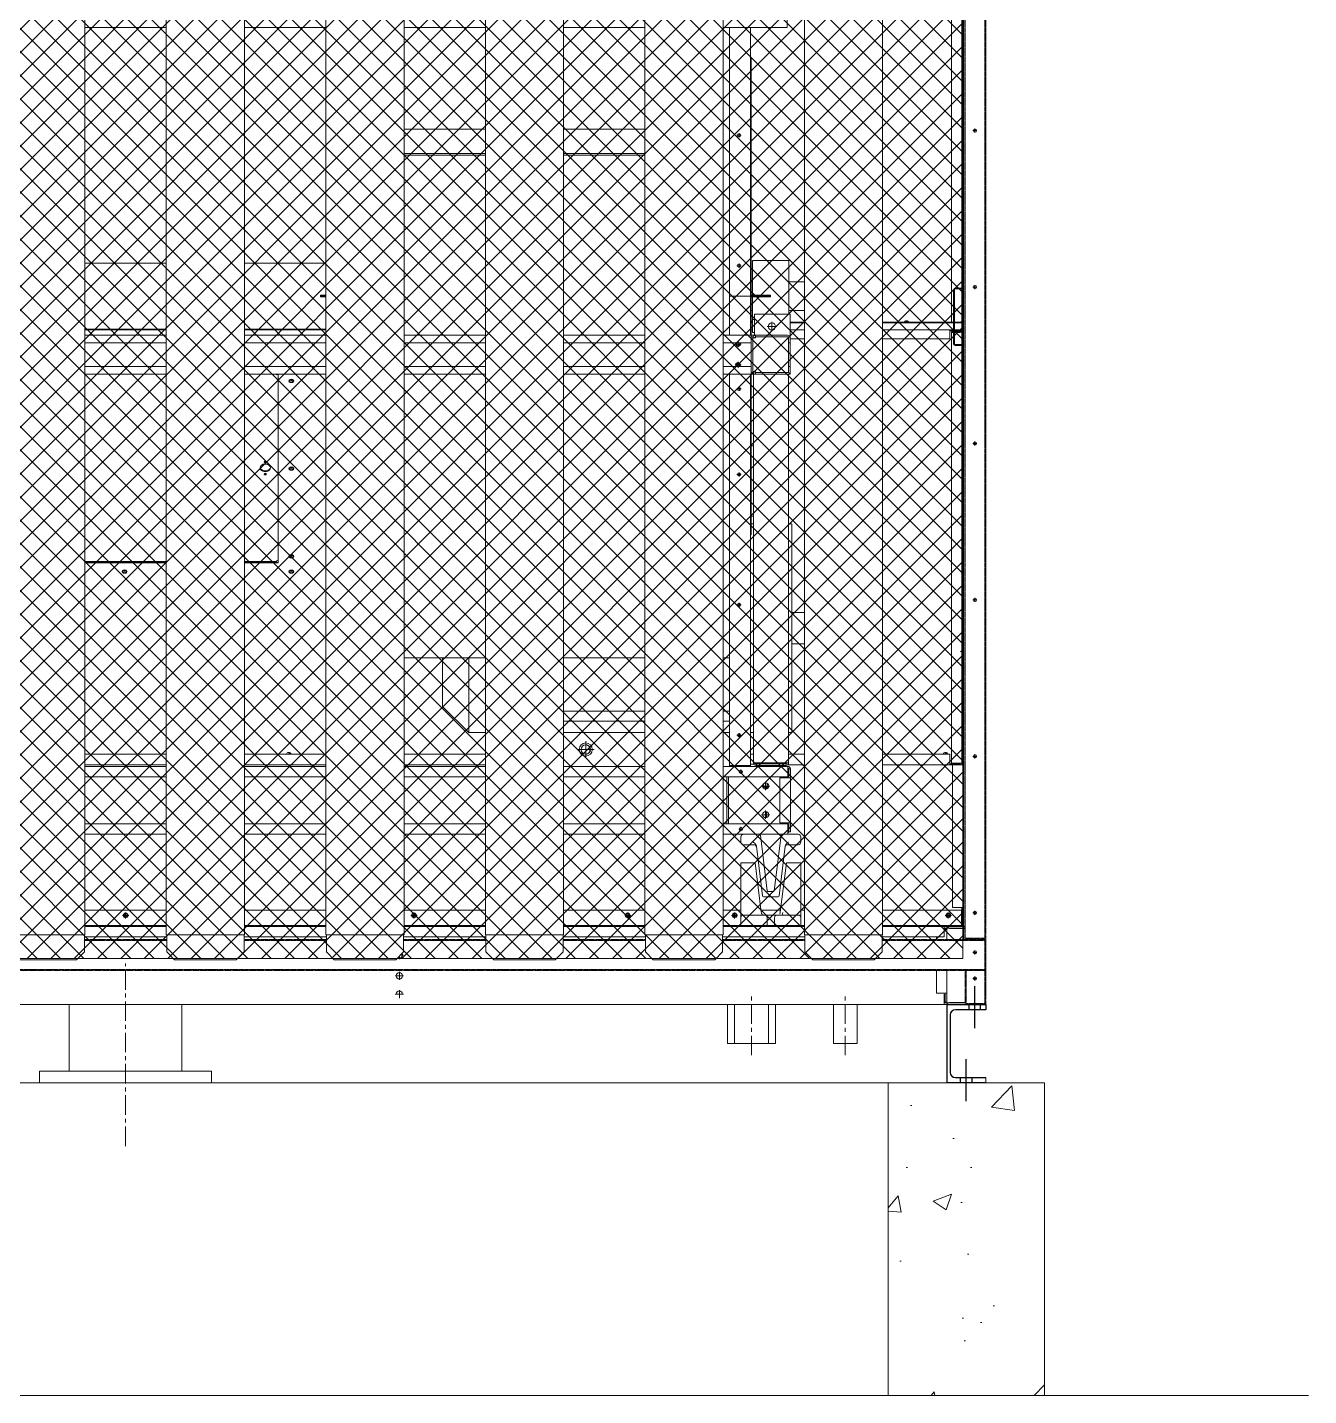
# Model space of a CAD drawing. Header units: millimetres. Extents: x -661502 to 32907, y -140885 to 22606.
# Drawn here: x 24184 to 26641, y 8644 to 11268 of the extents above; entities that cross this region are included whole.
import ezdxf

# ---------------------------------------------------------------- set-up
doc = ezdxf.new("R2010")
doc.units = ezdxf.units.MM
for name, pattern in [('CENTER', [2, 1.25, -0.25, 0.25, -0.25]), ('CENTERX2', [4, 2.5, -0.5, 0.5, -0.5]), ('HIDDEN', [0.375, 0.25, -0.125]), ('HIDDENX2', [0.75, 0.5, -0.25])]:
    doc.linetypes.add(name, pattern=pattern)
for name, color, linetype in [('center', 1, 'CENTER'), ('HIDD', 2, 'HIDDENX2'), ('냉각탑_기초', 23, 'Continuous')]:
    doc.layers.add(name, color=color, linetype=linetype)

# ---------------------------------------------------------------- blocks, each defined once
blk = doc.blocks.new('2')
at = {"lineweight": 5}
h = blk.add_hatch(dxfattribs=at)
h.set_pattern_fill('ANSI37', scale=10)
h.set_pattern_definition([(45, (-1343657.36, -423604.113), (-22.4506403, 22.4506403), []), (135, (-1343657.36, -423604.113), (-22.4506403, -22.4506403), [])])
h.paths.add_polyline_path([(22766.1, 11551.8), (22766.1, 9481.8), (25978.1, 9481.8), (25978.1, 11551.8)])
at = {"color": 7, "lineweight": 20, "ltscale": 0.280701}
for p, q in [((25980.1, 9548.9), (25980.1, 12590.7)), ((26022.1, 9548.9), (26022.1, 12590.7)), ((25955.9, 10702.3), (25955.9, 11463.7)), ((25975.9, 11465.1), (25975.9, 10767.8)), ((25978.5, 10986.3), (25978.5, 11363.9)), ((24294.1, 11267.8), (24450.1, 11267.8)), ((24450.1, 11267.5), (24294.1, 11267.5)), ((24600.1, 11267.8), (24756.1, 11267.8)), ((24756.1, 11267.5), (24600.1, 11267.5)), ((24906.1, 11267.8), (25062.1, 11267.8)), ((25212.1, 11267.8), (25368.1, 11267.8)), ((25518.1, 11267.8), (25640.9, 11267.8)), ((25530.6, 11267.8), (25530.6, 10677.6)), ((25570.6, 11267.8), (25570.6, 10752.4)), ((25640.9, 11282.8), (25640.9, 11267.8)), ((25570.6, 11210.4), (25571.8, 11210.4)), ((25571.8, 11210.4), (25571.8, 11208.8)), ((25571.8, 11208.8), (25571.8, 10754)), ((26001.1, 11073.7), (26001.1, 11065.9)), ((25062.1, 11072.4), (24906.1, 11072.4)), ((25368.1, 11072.4), (25212.1, 11072.4)), ((25544.7, 11060.8), (25552.5, 11060.8)), ((25548.6, 11064.7), (25548.6, 11056.9)), ((25997.2, 11069.8), (26005, 11069.8)), ((24906.1, 11025.6), (25062.1, 11025.6)), ((24906.1, 11022.4), (25062.1, 11022.4)), ((25212.1, 11025.6), (25368.1, 11025.6)), ((25212.1, 11022.4), (25368.1, 11022.4)), ((25978.1, 10891.7), (25978.1, 10984.7)), ((25980.1, 10984.7), (25978.1, 10984.7)), ((25980.1, 10891.7), (25978.1, 10891.7)), ((25978.5, 10806.2), (25978.5, 10890.1)), ((24450.1, 10815.9), (24294.1, 10815.9)), ((24756.1, 10815.9), (24600.1, 10815.9)), ((25548.6, 10814.7), (25548.6, 10806.9)), ((25574.3, 10754), (25574.3, 10820.6)), ((25644.3, 10820.6), (25574.3, 10820.6)), ((25644.3, 10752.4), (25644.3, 10820.6)), ((25544.7, 10810.8), (25552.5, 10810.8)), ((25978.5, 10769.3), (25978.5, 10806.2)), ((25978.5, 10806.2), (25980.1, 10806.2)), ((25571.8, 10779.9), (25574.3, 10779.9)), ((25644.3, 10779.9), (25674.1, 10779.9)), ((25960.1, 10660.9), (25960.1, 10764.7)), ((25961.7, 10660.9), (25961.7, 10764.7)), ((25977, 10767.8), (25963.2, 10767.8)), ((25977, 10766.2), (25963.2, 10766.2)), ((25975.9, 10766.2), (25975.9, 10704.7)), ((25978.5, 10659), (25978.5, 10766.6)), ((25997.2, 10769.8), (26005, 10769.8)), ((26001.1, 10773.7), (26001.1, 10765.9)), ((24745.6, 10754), (24756.1, 10754)), ((24745.6, 10750.8), (24745.6, 10754)), ((24745.6, 10752.4), (24756.1, 10752.4)), ((24756.1, 10752.4), (24745.6, 10752.4)), ((24756.1, 10750.8), (24745.6, 10750.8)), ((25530.6, 10752.4), (25567.8, 10752.4)), ((25570.6, 10752.4), (25567.8, 10752.4)), ((25570.6, 10752.4), (25570.6, 10677.6)), ((25609, 10754), (25571.8, 10754)), ((25609, 10752.4), (25571.8, 10752.4)), ((25609, 10750.8), (25571.8, 10750.8)), ((25571.8, 10750.8), (25571.8, 10677.6)), ((25574.3, 10750.8), (25574.3, 10707.6)), ((25609, 10754), (25609, 10750.8)), ((25644.3, 10752.4), (25644.3, 10717.6)), ((25571.8, 10724.9), (25574.3, 10724.9)), ((25578.3, 10707.6), (25574.3, 10707.6)), ((25574.3, 10682.6), (25574.3, 10707.6)), ((25646.8, 10717.6), (25578.3, 10717.6)), ((25578.3, 10677.2), (25578.3, 10717.6)), ((25644.3, 10724.9), (25674.1, 10724.9)), ((25646.8, 10672.4), (25646.8, 10717.6)), ((24450.1, 10688.9), (24294.1, 10688.9)), ((24450.1, 10687.7), (24294.1, 10687.7)), ((24756.1, 10688.9), (24600.1, 10688.9)), ((24756.1, 10687.7), (24600.1, 10687.7)), ((25571.8, 10702.2), (25574.3, 10702.2)), ((25571.8, 10700.9), (25574.3, 10700.9)), ((25574.3, 10687.7), (25571.8, 10687.7)), ((25578.3, 10682.6), (25574.3, 10682.6)), ((25602.7, 10694.1), (25620.9, 10694.1)), ((25611.8, 10703.2), (25611.8, 10685)), ((25646.8, 10702.2), (25674.1, 10702.2)), ((25646.8, 10700.9), (25674.1, 10700.9)), ((25674.1, 10687.7), (25646.8, 10687.7)), ((25824.1, 10702.2), (25960.1, 10702.2)), ((25824.1, 10700.9), (25960.1, 10700.9)), ((25960.1, 10687.7), (25824.1, 10687.7)), ((25952.8, 10670.2), (25952.8, 10686.9)), ((25952.8, 10686.9), (25960.1, 10686.9)), ((25960.1, 10685.7), (25952.8, 10685.7)), ((25960.1, 10702.3), (25955.9, 10702.3)), ((25955.9, 10683.6), (25960.1, 10683.6)), ((25955.9, 10683.6), (25955.9, 10682.5)), ((25955.9, 10682.5), (25960.1, 10682.5)), ((25955.9, 9856.9), (25955.9, 10682.5)), ((25972.4, 10702.3), (25961.7, 10702.3)), ((25961.7, 10702.2), (25975.9, 10702.2)), ((25961.7, 10700.9), (25975.9, 10700.9)), ((25975.9, 10687.7), (25961.7, 10687.7)), ((25961.7, 10686.9), (25972.8, 10686.9)), ((25972.8, 10685.7), (25961.7, 10685.7)), ((25961.7, 10683.6), (25972.8, 10683.6)), ((25961.7, 10682.5), (25972.8, 10682.5)), ((25972.8, 10687.7), (25972.8, 10686.9)), ((25972.8, 10685.7), (25972.8, 10686.9)), ((25973.9, 10702.2), (25973.9, 10702.6)), ((25974.3, 10684.6), (25974.3, 10687.7)), ((25975.9, 10702.2), (25975.9, 10704.7)), ((25975.9, 10700.9), (25975.9, 10702.2)), ((25975.9, 10700.9), (25975.9, 10688.8)), ((25975.9, 10684.6), (25975.9, 10688.8)), ((25975.9, 10684.6), (25975.9, 10659.4)), ((24294.1, 10677.6), (24450.1, 10677.6)), ((24450.1, 10662.6), (24294.1, 10662.6)), ((24600.1, 10677.6), (24756.1, 10677.6)), ((24756.1, 10662.6), (24600.1, 10662.6)), ((24906.1, 10677.6), (25062.1, 10677.6)), ((25062.1, 10662.6), (24906.1, 10662.6)), ((25212.1, 10677.6), (25368.1, 10677.6)), ((25368.1, 10662.6), (25212.1, 10662.6)), ((25518.1, 10677.6), (25571.9, 10677.6)), ((25571.9, 10662.6), (25518.1, 10662.6)), ((25541, 10660.5), (25552.7, 10660.5)), ((25546.8, 10666.3), (25546.8, 10654.6)), ((25571.9, 10677.6), (25573.6, 10677.6)), ((25571.9, 10677.6), (25571.9, 10672.4)), ((25571.9, 10674.4), (25575.1, 10674.4)), ((25571.9, 10617.6), (25571.9, 10672.4)), ((25573.6, 10677.6), (25578.3, 10677.6)), ((25575.1, 10605.8), (25575.1, 10674.4)), ((25580.3, 10672.4), (25575.1, 10672.4)), ((25578.3, 10677.6), (25579.8, 10677.6)), ((25641.6, 10677.6), (25580.3, 10677.6)), ((25580.3, 10677.6), (25580.3, 10672.4)), ((25580.3, 10674.4), (25643.6, 10674.4)), ((25643.6, 10674.4), (25643.6, 10605.8)), ((25646.8, 10662.6), (25643.6, 10662.6)), ((25646.8, 10617.6), (25646.8, 10672.4)), ((25674.1, 10670.2), (25646.8, 10670.2)), ((25952.8, 10670.2), (25824.1, 10670.2)), ((25977, 10659.4), (25963.2, 10659.4)), ((25977, 10657.8), (25963.2, 10657.8)), ((25975.9, 10657.8), (25975.9, 10072.5)), ((25978.5, 10656.3), (25978.5, 10656.3)), ((25978.5, 10656.3), (25978.5, 10619.4)), ((24294.1, 10617.6), (24450.1, 10617.6)), ((24450.1, 10602.6), (24294.1, 10602.6)), ((24600.1, 10617.6), (24756.1, 10617.6)), ((24756.1, 10602.6), (24600.1, 10602.6)), ((24661.4, 10602.6), (24661.4, 10601.5)), ((24664.9, 10602.6), (24664.9, 10247)), ((24664.9, 10240.6), (24664.9, 10602.6)), ((24906.1, 10617.6), (25062.1, 10617.6)), ((25062.1, 10602.6), (24906.1, 10602.6)), ((25212.1, 10617.6), (25368.1, 10617.6)), ((25368.1, 10602.6), (25212.1, 10602.6)), ((25518.1, 10617.6), (25571.9, 10617.6)), ((25571.9, 10602.6), (25518.1, 10602.6)), ((25530.6, 10602.6), (25530.6, 9852)), ((25541, 10620.5), (25552.7, 10620.5)), ((25546.8, 10626.3), (25546.8, 10614.6)), ((25570.6, 10602.6), (25570.6, 9853.2)), ((25571.8, 10602.6), (25572.1, 10602.6)), ((25571.8, 10602.6), (25571.8, 10499.6)), ((25571.9, 10602.6), (25571.9, 10617.6)), ((25575.1, 10605.8), (25571.9, 10605.8)), ((25573.6, 10602.6), (25571.9, 10602.6)), ((25572.1, 10602.6), (25573.6, 10602.6)), ((25573.6, 10602.6), (25578.3, 10602.6)), ((25573.6, 10602.6), (25573.6, 10602.6)), ((25573.6, 10602.6), (25576.6, 10602.6)), ((25580.3, 10607.8), (25575.1, 10607.8)), ((25576.6, 10602.6), (25576.6, 9857.1)), ((25578.3, 10602.6), (25578.3, 10603)), ((25580.3, 10602.6), (25578.3, 10602.6)), ((25578.3, 10602.6), (25579.8, 10602.6)), ((25579.8, 10602.6), (25580.3, 10602.6)), ((25580.3, 10607.8), (25580.3, 10602.6)), ((25580.3, 10605.8), (25641.6, 10605.8)), ((25643.6, 10605.8), (25580.3, 10605.8)), ((25641.6, 10602.6), (25580.3, 10602.6)), ((25646.8, 10602.6), (25641.6, 10602.6)), ((25641.6, 10602.6), (25646.8, 10602.6)), ((25646.8, 10617.6), (25643.6, 10617.6)), ((25643.6, 10602.6), (25643.6, 9857.1)), ((25646.8, 10602.6), (25643.6, 10602.6)), ((25646.8, 10617.6), (25646.8, 10607.8)), ((25646.8, 10602.6), (25646.8, 10607.8)), ((25978.5, 10556.9), (25978.5, 10619.4)), ((25978.5, 10619.4), (25980.1, 10619.4)), ((25548.6, 10578.3), (25548.6, 10570.5)), ((25544.7, 10574.4), (25552.5, 10574.4)), ((25978.1, 10462.3), (25978.1, 10555.3)), ((25980.1, 10555.3), (25978.1, 10555.3)), ((25571.8, 10499.6), (25571.8, 10294.4)), ((26001.1, 10473.7), (26001.1, 10465.9)), ((25576.6, 10465.4), (25571.8, 10465.4)), ((25980.1, 10462.3), (25978.1, 10462.3)), ((25978.5, 10329.9), (25978.5, 10460.7)), ((25997.2, 10469.8), (26005, 10469.8)), ((25544.7, 10410.4), (25552.5, 10410.4)), ((25548.6, 10414.3), (25548.6, 10406.5)), ((25571.8, 10330.4), (25576.6, 10330.4)), ((25571.8, 10315.4), (25576.6, 10315.4)), ((25643.6, 10315.4), (25650.1, 10315.4)), ((25650.1, 10315.4), (25650.1, 10115.4)), ((25978.1, 10229.9), (25978.1, 10329.9)), ((25980.1, 10329.9), (25978.1, 10329.9)), ((25570.6, 10294.4), (25571.8, 10294.4)), ((24450.1, 10243.5), (24294.1, 10243.5)), ((24294.1, 10241.7), (24450.1, 10241.7)), ((24294.1, 10240.6), (24450.1, 10240.6)), ((24661.4, 10243.5), (24600.1, 10243.5)), ((24600.1, 10241.7), (24664.9, 10241.7)), ((24600.1, 10240.6), (24664.9, 10240.6)), ((24661.4, 10243.5), (24661.4, 10244.6)), ((25980.1, 10229.9), (25978.1, 10229.9)), ((25978.5, 9690.2), (25978.5, 10229.9)), ((25544.7, 10160.4), (25552.5, 10160.4)), ((25548.6, 10164.3), (25548.6, 10156.5)), ((25997.2, 10169.8), (26005, 10169.8)), ((26001.1, 10173.7), (26001.1, 10165.9)), ((25650.1, 10145.4), (25674.1, 10145.4)), ((25650.1, 10115.4), (25650.1, 9915.4)), ((25650.1, 10085.4), (25674.1, 10085.4)), ((24906.1, 10058.9), (25062.1, 10058.9)), ((24980.1, 10058.9), (24980.1, 9965.4)), ((25030.1, 10058.9), (25030.1, 9915.4)), ((25212.1, 10058.9), (25368.1, 10058.9)), ((25518.1, 10058.9), (25530.6, 10058.9)), ((25974.3, 10070.7), (25974.3, 10070.7)), ((25975.9, 10070.7), (25975.9, 10072.5)), ((25975.9, 10070.7), (25975.9, 9856.9)), ((24980.1, 9965.4), (25030.1, 9915.4)), ((25368.1, 9956.7), (25212.1, 9956.7)), ((25530.6, 9956.7), (25518.1, 9956.7)), ((25368.1, 9937.4), (25212.1, 9937.4)), ((25530.6, 9937.4), (25518.1, 9937.4)), ((25030.1, 9915.4), (25062.1, 9915.4)), ((25368.1, 9915.4), (25212.1, 9915.4)), ((25254.6, 9899.1), (25254.6, 9866.6)), ((25530.6, 9915.4), (25518.1, 9915.4)), ((25544.7, 9910.4), (25552.5, 9910.4)), ((25548.6, 9914.3), (25548.6, 9906.5)), ((25570.6, 9915.4), (25576.6, 9915.4)), ((25643.6, 9915.4), (25650.1, 9915.4)), ((25976.1, 9893.8), (25975.9, 9893.8)), ((25976.1, 9890.4), (25976.1, 9893.8)), ((25980.1, 9898.6), (25980.1, 9898.6)), ((25980.1, 9898.6), (25980.1, 9898.6)), ((25980.1, 9898.6), (25980.1, 9898.6)), ((25980.1, 9898.6), (25980.1, 9898.6)), ((24294.1, 9873.8), (24450.1, 9873.8)), ((24600.1, 9873.8), (24756.1, 9873.8)), ((24906.1, 9873.8), (25062.1, 9873.8)), ((25238.4, 9882.9), (25270.9, 9882.9)), ((25570.6, 9873.8), (25576.6, 9873.8)), ((25643.6, 9873.8), (25674.1, 9873.8)), ((25824.1, 9873.8), (25952.8, 9873.8)), ((25952.8, 9853.8), (25952.8, 9873.8)), ((25976.1, 9890.4), (25978.1, 9890.4)), ((25976.1, 9890.4), (25976.1, 9858.8)), ((25978.1, 9890.4), (25978.1, 9853.4)), ((25980.1, 9890.4), (25980.1, 9890.4)), ((25980.1, 9890.4), (25980.1, 9890.4)), ((25997.2, 9869.8), (26005, 9869.8)), ((26001.1, 9873.7), (26001.1, 9865.9)), ((24294.1, 9853.8), (24450.1, 9853.8)), ((24450.1, 9850.4), (24294.1, 9850.4)), ((24600.1, 9853.8), (24756.1, 9853.8)), ((24756.1, 9850.4), (24600.1, 9850.4)), ((24906.1, 9853.8), (25062.1, 9853.8)), ((25062.1, 9850.4), (24906.1, 9850.4)), ((25368.1, 9850.4), (25212.1, 9850.4)), ((25642.4, 9850.4), (25518.1, 9850.4)), ((25530.6, 9852), (25567.8, 9852)), ((25530.6, 9852), (25530.6, 9850.4)), ((25567.8, 9850.4), (25530.6, 9850.4)), ((25548.1, 9840.4), (25555.9, 9840.4)), ((25552, 9844.3), (25552, 9836.5)), ((25567.8, 9852), (25570.6, 9852)), ((25570, 9851.5), (25570.3, 9851.4)), ((25577.2, 9854.9), (25570.6, 9854.9)), ((25570.6, 9853.2), (25570.6, 9852)), ((25576.6, 9857.1), (25581.3, 9857.1)), ((25638.9, 9857.1), (25581.3, 9857.1)), ((25581.3, 9855.6), (25638.9, 9855.6)), ((25581.3, 9852.4), (25638.9, 9852.4)), ((25614.6, 9852.4), (25614.6, 9850.4)), ((25643.6, 9857.1), (25638.9, 9857.1)), ((25638.9, 9852.4), (25638.9, 9855.6)), ((25642.3, 9853.8), (25674.1, 9853.8)), ((25642.4, 9845.7), (25642.4, 9850.4)), ((25642.4, 9845.7), (25647.1, 9845.7)), ((25642.4, 9845.7), (25642.4, 9830.4)), ((25643.9, 9828.4), (25643.9, 9845.7)), ((25647.1, 9742.4), (25647.1, 9845.7)), ((25824.1, 9853.8), (25972.8, 9853.8)), ((25952.8, 9855.4), (25972.8, 9855.4)), ((25972.8, 9853.8), (25952.8, 9853.8)), ((25955.9, 9856.9), (25972.8, 9856.9)), ((25955.9, 9856.9), (25972.8, 9856.9)), ((25958.1, 9853.4), (25958.1, 9580.2)), ((25958.1, 9853.4), (25974.7, 9853.4)), ((25972.8, 9856.9), (25972.8, 9855.4)), ((25972.8, 9855.4), (25972.8, 9853.8)), ((25972.8, 9853.8), (25972.8, 9853.8)), ((25974.3, 9856.9), (25974.3, 9856.9)), ((25974.7, 9853.4), (25978.1, 9853.4)), ((25976.1, 9858.8), (25975.9, 9858.8)), ((25975.9, 9856.9), (25975.9, 9856.9)), ((25976.1, 9853.4), (25976.1, 9858.8)), ((25978.1, 9853.4), (25978.1, 9558.2)), ((24450.1, 9830.4), (24294.1, 9830.4)), ((24756.1, 9830.4), (24600.1, 9830.4)), ((25062.1, 9830.4), (24906.1, 9830.4)), ((25368.1, 9830.4), (25212.1, 9830.4)), ((25642.4, 9830.4), (25518.1, 9830.4)), ((25525.4, 9830.4), (25525.4, 9740.4)), ((25528.6, 9830.4), (25528.6, 9740.4)), ((25595.8, 9811), (25595.8, 9817.5)), ((25599.6, 9820.7), (25599.6, 9805.1)), ((25602.7, 9811), (25602.7, 9818)), ((25627.1, 9742.4), (25627.1, 9828.4)), ((25627.1, 9828.4), (25642.4, 9828.4)), ((25642.4, 9828.4), (25647.1, 9828.4)), ((25591.8, 9812.9), (25607.4, 9812.9)), ((25605.3, 9811), (25595.8, 9811)), ((25598.4, 9810.2), (25598.4, 9811)), ((25598.4, 9810.2), (25605, 9810.2)), ((25601.6, 9809.6), (25601.6, 9807.2)), ((25599.6, 9765.7), (25599.6, 9750.1)), ((25601.6, 9763.6), (25601.6, 9752.2)), ((24294.1, 9740.4), (24450.1, 9740.4)), ((24600.1, 9740.4), (24756.1, 9740.4)), ((24906.1, 9740.4), (25062.1, 9740.4)), ((25212.1, 9740.4), (25368.1, 9740.4)), ((25518.1, 9740.4), (25642.4, 9740.4)), ((25591.8, 9757.9), (25607.4, 9757.9)), ((25642.4, 9742.4), (25627.1, 9742.4)), ((25642.4, 9742.4), (25647.1, 9742.4)), ((25642.4, 9740.4), (25642.4, 9720.4)), ((25643.9, 9725.1), (25643.9, 9742.4)), ((25647.1, 9742.4), (25647.1, 9725.1)), ((24294.1, 9720.4), (24450.1, 9720.4)), ((24600.1, 9720.4), (24756.1, 9720.4)), ((24906.1, 9720.4), (25062.1, 9720.4)), ((25212.1, 9720.4), (25368.1, 9720.4)), ((25518.1, 9720.4), (25642.4, 9720.4)), ((25548.1, 9730.4), (25555.9, 9730.4)), ((25552, 9734.3), (25552, 9726.5)), ((25552.1, 9715.4), (25552.1, 9705.4)), ((25602.9, 9612.1), (25589.8, 9718.6)), ((25629.4, 9718.6), (25616.3, 9612.1)), ((25642.4, 9725.1), (25643.9, 9725.1)), ((25642.4, 9720.4), (25657.1, 9720.4)), ((25647.1, 9725.1), (25643.9, 9725.1)), ((25657.1, 9720.4), (25662.1, 9720.4)), ((25667.1, 9715.4), (25667.1, 9705.4)), ((25557.1, 9700.4), (25562.1, 9700.4)), ((25562.1, 9700.4), (25577.2, 9700.4)), ((25593.7, 9602.1), (25582, 9697.3)), ((25625.6, 9602.1), (25637.2, 9697.3)), ((25657.1, 9700.4), (25642, 9700.4)), ((25657.1, 9700.4), (25662.1, 9700.4)), ((25980.1, 9690.2), (25978.5, 9690.2)), ((25979.1, 9690.2), (25979.1, 9653.8)), ((25552.1, 9545.4), (25552.1, 9665.4)), ((25552.1, 9665.4), (25557.1, 9665.4)), ((25557.1, 9665.4), (25574.8, 9665.4)), ((25579.8, 9665.4), (25574.8, 9665.4)), ((25591.4, 9571), (25579.8, 9665.4)), ((25627.8, 9571), (25639.4, 9665.4)), ((25639.4, 9665.4), (25644.4, 9665.4)), ((25667.1, 9665.4), (25644.4, 9665.4)), ((25667.1, 9665.4), (25667.1, 9570.4)), ((25979.1, 9653.8), (25978.1, 9653.8)), ((25978.1, 9647.2), (25978.3, 9646.8)), ((25978.3, 9653.2), (25978.3, 9646.8)), ((25979.1, 9648.3), (25978.3, 9646.8)), ((25979.1, 9648.3), (25979.1, 9653.3)), ((25979.1, 9648.3), (25979.8, 9646.8)), ((25979.8, 9653.4), (25979.8, 9646.8)), ((25980.1, 9647.3), (25979.8, 9646.8)), ((25604.9, 9610.4), (25614.3, 9610.4)), ((25978.1, 9610.3), (25978.3, 9610.8)), ((25978.3, 9600.8), (25978.3, 9610.8)), ((25979.1, 9609.3), (25978.3, 9610.8)), ((25979.1, 9609.3), (25979.8, 9610.8)), ((25979.1, 9609.3), (25979.1, 9602.3)), ((25979.8, 9600.8), (25979.8, 9610.8)), ((25980.1, 9610.3), (25979.8, 9610.8)), ((25595.7, 9600.4), (25623.6, 9600.4)), ((25978.1, 9580.2), (25958.1, 9580.2)), ((25976.1, 9574.8), (25976.1, 9580.2)), ((25978.1, 9601.2), (25978.3, 9600.8)), ((25979.1, 9602.3), (25978.3, 9600.8)), ((25979.1, 9602.3), (25979.8, 9600.8)), ((25980.1, 9601.3), (25979.8, 9600.8)), ((24294.1, 9574.8), (24450.1, 9574.8)), ((24366.3, 9564.8), (24378, 9564.8)), ((24372.1, 9570.6), (24372.1, 9558.9)), ((24600.1, 9574.8), (24756.1, 9574.8)), ((24900.1, 9574.8), (24900.1, 9574.8)), ((24900.1, 9574.8), (24900.1, 9574.8)), ((25062.1, 9574.8), (24906.1, 9574.8)), ((24919.3, 9564.8), (24931, 9564.8)), ((24925.1, 9570.6), (24925.1, 9558.9)), ((25368.1, 9574.8), (25212.1, 9574.8)), ((25329.3, 9564.8), (25341, 9564.8)), ((25335.1, 9570.6), (25335.1, 9558.9)), ((25552.1, 9574.8), (25518.1, 9574.8)), ((25534.3, 9564.8), (25546, 9564.8)), ((25540.1, 9570.6), (25540.1, 9558.9)), ((25557.1, 9565.4), (25562.1, 9565.4)), ((25562.1, 9565.4), (25597.6, 9565.4)), ((25628.3, 9574.8), (25591, 9574.8)), ((25591.4, 9571), (25591.6, 9569.8)), ((25597.6, 9565.4), (25621.6, 9565.4)), ((25602.6, 9545.4), (25602.6, 9560.4)), ((25616.6, 9545.4), (25616.6, 9560.4)), ((25657.1, 9565.4), (25621.6, 9565.4)), ((25622.7, 9565.4), (25622.6, 9565.4)), ((25625.9, 9566.6), (25625.9, 9566.6)), ((25627.8, 9571), (25627.7, 9569.8)), ((25632.8, 9570.4), (25631.5, 9565.4)), ((25657.1, 9565.4), (25662.1, 9565.4)), ((25674.1, 9574.8), (25667.1, 9574.8)), ((25667.1, 9560.4), (25667.1, 9570.4)), ((25667.1, 9545.4), (25667.1, 9560.4)), ((25975.1, 9574.8), (25824.1, 9574.8)), ((25944.3, 9564.8), (25956, 9564.8)), ((25950.1, 9570.6), (25950.1, 9558.9)), ((25976.1, 9574.8), (25975.1, 9574.8)), ((25975.1, 9574.8), (25975.1, 9543.8)), ((25975.1, 9554.8), (25976.1, 9554.8)), ((25976.1, 9553.8), (25975.1, 9553.8)), ((25976.1, 9574.8), (25976.1, 9558.2)), ((25978.1, 9558.2), (25976.1, 9558.2)), ((25976.1, 9558.2), (25976.1, 9554.8)), ((25976.1, 9543.8), (25976.1, 9553.8)), ((25997.2, 9569.8), (26005, 9569.8)), ((26001.1, 9573.7), (26001.1, 9565.9)), ((24294.1, 9545.4), (24450.1, 9545.4)), ((24294.1, 9543.8), (24450.1, 9543.8)), ((24600.1, 9545.4), (24756.1, 9545.4)), ((24600.1, 9543.8), (24756.1, 9543.8)), ((24906.1, 9545.4), (25062.1, 9545.4)), ((24906.1, 9543.8), (25062.1, 9543.8)), ((25212.1, 9545.4), (25368.1, 9545.4)), ((25212.1, 9543.8), (25368.1, 9543.8)), ((25518.1, 9545.4), (25674.1, 9545.4)), ((25518.1, 9543.8), (25674.1, 9543.8)), ((25518.1, 9543.8), (25674.1, 9543.8)), ((25824.1, 9545.4), (25975.1, 9545.4)), ((25824.1, 9543.8), (25975.1, 9543.8)), ((25942.4, 9543.8), (25942.4, 9538.6)), ((25942.4, 9540.6), (25943.9, 9540.6)), ((25947.1, 9538.6), (25942.4, 9538.6)), ((25942.4, 9538.6), (25942.4, 9523.8)), ((25943.9, 9538.6), (25943.9, 9540.6)), ((25943.9, 9540.6), (25947.1, 9540.6)), ((25947.1, 9540.6), (25947.1, 9538.7)), ((25947.1, 9538.6), (25947.1, 9518.8)), ((25947.8, 9540.6), (25952.3, 9540.6)), ((25948, 9541.5), (25949.4, 9540.6)), ((25982.1, 9543.8), (25952.3, 9543.8)), ((25952.3, 9540.6), (25982.1, 9540.6)), ((25952.3, 9539.7), (25952.3, 9540.6)), ((25982.1, 9539.7), (25952.3, 9539.7)), ((25976.1, 9539.7), (25976.1, 9540.6)), ((25978.1, 9543.8), (25978.1, 9550.4)), ((25978.1, 9539.7), (25978.1, 9540.6)), ((25980.1, 9548.9), (25980.1, 9543.8)), ((25980.1, 9540.6), (25980.1, 9539.7)), ((24451.1, 9523.8), (24293.1, 9523.8)), ((24757.1, 9523.8), (24599.1, 9523.8)), ((25063.1, 9523.8), (24905.1, 9523.8)), ((25369.1, 9523.8), (25211.1, 9523.8)), ((25675.1, 9523.8), (25517.1, 9523.8)), ((25942.4, 9523.8), (25823.1, 9523.8)), ((25927.1, 9518.8), (25927.1, 9523.8)), ((26022.1, 9520.6), (26022.1, 9417)), ((24897.1, 9486.8), (24897.1, 9481)), ((24899.1, 9488.8), (24904.9, 9488.8)), ((25997.2, 9493.8), (26005, 9493.8)), ((25998.5, 9492.3), (26001.7, 9496.7)), ((26001.1, 9497.7), (26001.1, 9489.9)), ((24889.3, 9448.8), (24904.9, 9448.8)), ((24897.1, 9456.6), (24897.1, 9441)), ((25927.1, 9415.8), (25927.1, 9458.8)), ((25947.1, 9458.8), (25947.1, 9399)), ((26001.1, 9447.7), (26001.1, 9439.9)), ((24897.1, 9421.6), (24897.1, 9406)), ((25997.2, 9443.8), (26005, 9443.8)), ((24889.3, 9413.8), (24904.9, 9413.8)), ((25947.1, 9415.8), (25927.1, 9415.8)), ((25941.9, 9413.8), (25941.9, 9399)), ((25941.9, 9399), (25941.9, 9393.8)), ((25941.9, 9399), (25943.9, 9399)), ((25941.9, 9397), (25947.1, 9397)), ((25943.9, 9397), (25943.9, 9415.8)), ((25947.1, 9398.5), (25943.9, 9398.5)), ((25947.1, 9398.9), (25947.1, 9397)), ((25947.8, 9397), (25952.3, 9397)), ((25948, 9396), (25949.4, 9397)), ((25982.1, 9397.9), (25952.3, 9397.9)), ((25952.3, 9397.9), (25952.3, 9397)), ((25952.3, 9397.9), (25982.1, 9397.9)), ((25952.3, 9397), (25982.1, 9397)), ((25978.1, 9397.2), (25974.7, 9397.2)), ((25976.1, 9397), (25976.1, 9397.2)), ((25978.1, 9397.9), (25978.1, 9397)), ((25980.1, 9397.9), (25980.1, 9397.2)), ((25980.1, 9397.2), (25980.1, 9397.2)), ((25952.3, 9393.8), (25941.9, 9393.8)), ((26016.9, 9393.8), (25952.3, 9393.8))]:
    blk.add_line(p, q, dxfattribs=at)
at = {"lineweight": 20}
for p, q in [((25978.1, 11551.8), (25978.1, 9481.8)), ((24294.1, 9527.8), (24294.1, 11510.8)), ((24450.1, 9527.8), (24450.1, 11510.8)), ((24600.1, 9527.8), (24600.1, 11510.8)), ((24756.1, 9527.8), (24756.1, 11510.8)), ((24906.1, 9527.8), (24906.1, 11510.8)), ((25062.1, 9527.8), (25062.1, 11510.8)), ((25212.1, 9527.8), (25212.1, 11510.8)), ((25368.1, 9527.8), (25368.1, 11510.8)), ((25518.1, 9527.8), (25518.1, 11510.8)), ((25674.1, 9527.8), (25674.1, 11510.8)), ((25824.1, 9527.8), (25824.1, 11510.8)), ((25980.1, 9518.8), (25980.1, 11513.8)), ((24144.1, 9527.8), (24294.1, 9527.8)), ((24293.1, 9527.8), (24293.1, 9494.8)), ((24450.1, 9527.8), (24600.1, 9527.8)), ((24451.1, 9527.8), (24451.1, 9494.8)), ((24599.1, 9527.8), (24599.1, 9494.8)), ((24756.1, 9527.8), (24906.1, 9527.8)), ((24757.1, 9527.8), (24757.1, 9494.8)), ((24905.1, 9527.8), (24905.1, 9494.8)), ((25062.1, 9527.8), (25212.1, 9527.8)), ((25063.1, 9527.8), (25063.1, 9494.8)), ((25211.1, 9527.8), (25211.1, 9494.8)), ((25368.1, 9527.8), (25518.1, 9527.8)), ((25369.1, 9527.8), (25369.1, 9494.8)), ((25517.1, 9527.8), (25517.1, 9494.8)), ((25674.1, 9527.8), (25824.1, 9527.8)), ((25675.1, 9527.8), (25675.1, 9494.8)), ((25823.1, 9527.8), (25823.1, 9494.8)), ((25978.1, 9481.8), (22766.1, 9481.8)), ((24160.1, 9479.8), (24278.1, 9479.8)), ((24293.1, 9494.8), (24278.1, 9479.8)), ((24451.1, 9494.8), (24466.1, 9479.8)), ((24466.1, 9479.8), (24584.1, 9479.8)), ((24599.1, 9494.8), (24584.1, 9479.8)), ((24757.1, 9494.8), (24772.1, 9479.8)), ((24772.1, 9479.8), (24890.1, 9479.8)), ((24905.1, 9494.8), (24890.1, 9479.8)), ((25063.1, 9494.8), (25078.1, 9479.8)), ((25078.1, 9479.8), (25196.1, 9479.8)), ((25211.1, 9494.8), (25196.1, 9479.8)), ((25369.1, 9494.8), (25384.1, 9479.8)), ((25384.1, 9479.8), (25502.1, 9479.8)), ((25517.1, 9494.8), (25502.1, 9479.8)), ((25675.1, 9494.8), (25690.1, 9479.8)), ((25690.1, 9479.8), (25808.1, 9479.8)), ((25823.1, 9494.8), (25808.1, 9479.8))]:
    blk.add_line(p, q, dxfattribs=at)
at = {"color": 1, "linetype": 'CENTERX2', "ltscale": 50}
for p, q in [((26001.1, 9348.8), (26001.1, 9428.8)), ((25984.6, 9208.8), (25984.6, 9288.8))]:
    blk.add_line(p, q, dxfattribs=at)
at = {"lineweight": 5}
for p, q in [((25947.1, 9393.8), (22797.1, 9393.8)), ((25526.5, 9318.8), (25526.5, 9393.8)), ((25540, 9318.8), (25540, 9393.8)), ((25605, 9318.8), (25605, 9393.8)), ((25618.5, 9318.8), (25618.5, 9393.8)), ((25730, 9318.8), (25730, 9393.8)), ((25775, 9318.8), (25775, 9393.8)), ((22797.1, 9243.8), (25947.1, 9243.8))]:
    blk.add_line(p, q, dxfattribs=at)
at = {"color": 7, "lineweight": 20}
for p, q in [((24263.8, 9393.8), (24263.8, 9265.8)), ((24480.1, 9393.8), (24480.1, 9265.8)), ((25618.5, 9318.8), (25526.5, 9318.8)), ((25775, 9318.8), (25730, 9318.8)), ((24207, 9265.8), (24537, 9265.8)), ((24207, 9243.8), (24207, 9265.8)), ((24537, 9243.8), (24537, 9265.8)), ((24207, 9243.8), (24537, 9243.8)), ((24510.1, 9243.8), (24293.8, 9243.8))]:
    blk.add_line(p, q, dxfattribs=at)
at = {"color": 7, "lineweight": 25, "ltscale": 0.125}
for p, q in [((25947.1, 9393.8), (26022.1, 9393.8)), ((26022.1, 9243.8), (25947.1, 9243.8))]:
    blk.add_line(p, q, dxfattribs=at)
at = {"ltscale": 25}
blk.add_line((25947.1, 9393.8), (25947.1, 9243.8), dxfattribs=at)
at = {"color": 7, "lineweight": 25, "ltscale": 0.091667}
blk.add_line((25953.6, 9373.8), (25953.6, 9263.8), dxfattribs=at)
at = {"color": 7, "lineweight": 25, "ltscale": 0.05125}
for p, q in [((26022.1, 9383.8), (25963.6, 9383.8)), ((25963.6, 9253.8), (26022.1, 9253.8))]:
    blk.add_line(p, q, dxfattribs=at)
for p, q in [((25990.1, 9383.8), (25990.1, 9393.8)), ((26012.1, 9383.8), (26012.1, 9393.8)), ((25973.6, 9243.8), (25973.6, 9253.8)), ((25995.6, 9243.8), (25995.6, 9253.8))]:
    blk.add_line(p, q)
at = {"color": 7, "lineweight": 25, "ltscale": 0.008333}
blk.add_line((26022.1, 9393.8), (26022.1, 9383.8), dxfattribs=at)
at = {"color": 7, "lineweight": 15, "ltscale": 0.0625}
blk.add_line((26022.1, 9253.8), (26022.1, 9243.8), dxfattribs=at)
at = {"color": 7, "lineweight": 20, "ltscale": 0.280701}
for centre, radius in [((25548.6, 11060.8), 3), ((26001.1, 11069.8), 3), ((25548.6, 10810.8), 3), ((26001.1, 10769.8), 3), ((25611.8, 10694.1), 7), ((25548.6, 10574.4), 3), ((26001.1, 10469.8), 3), ((25548.6, 10410.4), 3), ((25548.6, 10160.4), 3), ((26001.1, 10169.8), 3), ((25254.6, 9882.9), 12.5), ((25548.6, 9910.4), 3), ((25254.6, 9882.9), 9), ((26001.1, 9869.8), 3), ((25552, 9840.4), 3), ((25599.6, 9812.9), 6), ((25599.6, 9757.9), 6), ((25552, 9730.4), 3), ((24372.1, 9564.8), 4.5), ((24372.1, 9564.8), 3), ((24925.1, 9564.8), 4.5), ((24925.1, 9564.8), 3), ((25335.1, 9564.8), 4.5), ((25335.1, 9564.8), 3), ((25540.1, 9564.8), 4.5), ((25540.1, 9564.8), 3), ((25950.1, 9564.8), 4.5), ((25950.1, 9564.8), 3), ((26001.1, 9569.8), 3), ((26001.1, 9493.8), 3), ((24897.1, 9448.8), 6), ((26001.1, 9443.8), 3)]:
    blk.add_circle(centre, radius, dxfattribs=at)
at = {"color": 7, "lineweight": 20}
for centre in [(26001.1, 11069.8), (26001.1, 10769.8), (26001.1, 10469.8), (26001.1, 10169.8), (26001.1, 9869.8), (26001.1, 9569.8), (26001.1, 9493.8), (26001.1, 9443.8)]:
    blk.add_circle(centre, 3, dxfattribs=at)
at = {"color": 7, "lineweight": 20, "ltscale": 0.280701}
for centre, radius, start, end in [((25575.8, 11273), 5.2, 269.7849, 270), ((25640.4, 11273), 5.2, 270, 270.214), ((25983.2, 11222.9), 3.1, 180, 180.5315), ((25981.6, 10984.7), 3.5, 115.3741, 180), ((25981.6, 10891.7), 3.5, 180, 244.6259), ((25963.2, 10764.7), 3.1, 90, 180), ((25963.2, 10764.7), 1.5, 90, 180), ((25977, 10769.3), 1.5, 270, 0), ((25977, 10769.3), 3.1, 270, 0), ((25571.8, 10755.2), 1.2, 180, 270), ((25571.8, 10755.2), 2.8, 244.624, 270), ((25571.8, 10749.6), 2.8, 90, 115.376), ((25571.8, 10749.6), 1.2, 90, 180), ((25546.8, 10660.5), 4.5, 152.1808, 27.8192), ((25546.8, 10660.5), 4.5, 152.1815, 27.8185), ((25546.8, 10660.5), 3, 135.5708, 44.4292), ((25580.3, 10672.4), 5.2, 90, 180), ((25580.3, 10672.4), 2, 90, 180), ((25641.6, 10672.4), 5.2, 0, 90), ((25963.2, 10660.9), 3.1, 180, 270), ((25963.2, 10660.9), 1.5, 180, 270), ((25977, 10656.3), 3.1, 0, 90), ((25977, 10656.3), 1.5, 0, 90), ((25546.8, 10620.5), 4.5, 319.8772, 220.1227), ((25546.8, 10620.5), 4.5, 319.8764, 220.1235), ((25546.8, 10620.5), 3, 284.8411, 255.1589), ((25580.3, 10607.8), 5.2, 180, 270), ((25580.3, 10607.8), 2, 180, 270), ((25641.6, 10607.8), 5.2, 270, 0), ((25981.6, 10555.3), 3.5, 115.3741, 180), ((25981.6, 10462.3), 3.5, 180, 244.6259), ((25983.2, 10252.7), 3.1, 179.4684, 180), ((24687.1, 9872.8), 3, 62.3709, 159.7606), ((25947.1, 9872.8), 3, 62.3709, 159.7606), ((25567.8, 9853.2), 2.8, 270, 334.6203), ((25564.3, 9853.3), 6.36, 342.8204, 348.4673), ((25581.3, 9857.1), 4.7, 180, 270), ((25581.3, 9857.1), 1.5, 180, 270), ((25638.9, 9857.1), 4.7, 270, 0), ((25638.9, 9857.1), 1.5, 270, 0), ((25642.4, 9845.7), 4.7, 0, 90), ((25642.4, 9845.7), 1.5, 0, 90), ((25601, 9809.6), 0.6, 0, 90), ((24756.3, 9725.1), 4.7, 269.7193, 270), ((25557.1, 9715.4), 5, 90, 180), ((25556.8, 9725.1), 4.7, 269.7229, 270), ((25587.9, 9718.4), 2, 7, 90), ((25631.4, 9718.4), 2, 90, 173), ((25642.4, 9725.1), 1.5, 270, 0), ((25662.1, 9715.4), 5, 0, 90), ((25557.1, 9705.4), 5, 180, 270), ((25577.2, 9695.4), 5, 7, 90), ((25642, 9695.4), 5, 90, 173), ((25662.1, 9705.4), 5, 270, 0), ((25604.9, 9612.4), 2, 187, 270), ((25614.3, 9612.4), 2, 270, 353), ((25595.7, 9602.4), 2, 187, 270), ((25623.6, 9602.4), 2, 270, 353), ((25557.1, 9560.4), 5, 90, 180), ((25596.5, 9570.4), 5, 187.0004, 269.8075), ((25596.5, 9570.4), 4.97, 189.5501, 207.8016), ((25596.6, 9570.4), 5.08, 198.4501, 207.4918), ((25597.6, 9560.4), 5, 360, 90), ((25621.6, 9560.4), 5, 90, 180), ((25622.7, 9570.6), 5.19, 270.3847, 273.9534), ((25622.7, 9570.4), 4.97, 332.1921, 350.4624), ((25662.1, 9560.4), 5, 0, 90), ((26001.1, 9570.8), 3, 189.6002, 350.4148), ((25952.3, 9538.6), 5.2, 90, 180), ((24897.1, 9488.8), 6, 238.6261, 31.3739), ((24897.1, 9413.8), 6, 0, 180), ((25952.3, 9399), 5.2, 180, 270), ((25983.5, 9397.2), 3.4, 180, 183.3723), ((25981.1, 9397.2), 0.955, 180.0657, 192.1536), ((25983.5, 9397.2), 3.4, 269.0724, 270)]:
    blk.add_arc(centre, radius, start, end, dxfattribs=at)
at = {"color": 7, "lineweight": 25}
for centre, start, end in [((25963.6, 9373.8), 90, 180), ((25963.6, 9263.8), 180, 270)]:
    blk.add_arc(centre, 10, start, end, dxfattribs=at)
at = {"color": 7, "lineweight": 20, "ltscale": 0.280701, "extrusion": (0, 0, -1)}
for centre, major_axis, ratio, start_param, end_param in [((25569.9, 10702), (4.5, 0), 0.681998, 5.162778, 6.14107), ((25569.9, 10700.6), (4.5, 0), 0.681998, 5.162778, 5.708154), ((25869.9, 10702), (-4.5, 0), 0.681998, 0.067303, 1.570796), ((25869.9, 10700.6), (-4.5, 0), 0.681998, 0.575031, 1.570796), ((25869.9, 10702), (4.5, 0), 0.681998, 4.712389, 6.215882), ((25869.9, 10700.6), (4.5, 0), 0.681998, 4.712389, 5.708154), ((25972.4, 10704.7), (3.5, 0), 0.681998, 6.283185, 7.853982), ((25972.8, 10684.6), (3.1, 0), 0.681998, 0, 1.570796), ((25972.8, 10684.6), (1.5, 0), 0.681998, 0, 1.570796), ((24661.4, 10603.9), (3.5, 0), 0.681998, 0.579907, 1.570796), ((24689.9, 10589.8), (4.5, 0), 0.731354, 3.141564, 4.212389), ((24689.9, 10590.9), (4.5, 0), 0.731354, 0.166549, 2.975043), ((24689.9, 10589.8), (4.5, 0), 0.731354, 6.283156, 9.424749), ((24689.9, 10592.3), (3, 0), 0.731354, 2.641593, 3.141564), ((24689.9, 10592.3), (3, 0), 0.731354, 0.000984, 2.641593), ((24689.9, 10593.7), (3, 0), 0.731354, 0.536691, 2.604902), ((24689.9, 10589.8), (4.5, 0), 0.731354, 4.212389, 6.283156), ((24639.9, 10423.1), (10, 0), 0.731354, 3.141593, 6.283185), ((24639.9, 10424.4), (10, 0), 0.731354, 0.093387, 3.048205), ((24639.9, 10423.1), (10, 0), 0.731354, 0, 3.141593), ((24639.9, 10434.9), (2, 0), 0.731354, 3.141593, 6.283185), ((24639.9, 10434.9), (2, 0), 0.731354, 0, 3.141593), ((24639.9, 10436.3), (2, 0), 0.731354, 0.485056, 2.656537), ((24689.9, 10421.6), (4.5, 0), 0.731354, 3.141564, 4.212389), ((24689.9, 10422.7), (4.5, 0), 0.731354, 0.166549, 2.975043), ((24689.9, 10421.6), (4.5, 0), 0.731354, 6.283156, 9.424749), ((24689.9, 10424.1), (3, 0), 0.731354, 0.000984, 3.141564), ((24689.9, 10425.5), (3, 0), 0.731354, 0.536691, 2.604902), ((24689.9, 10421.6), (4.5, 0), 0.731354, 4.212389, 6.283156), ((24639.9, 10411.2), (2, 0), 0.731354, 3.141593, 6.283185), ((24639.9, 10411.2), (2, 0), 0.731354, 0, 3.141593), ((24639.9, 10412.6), (2, 0), 0.731354, 0.485056, 2.656537), ((24661.4, 10247), (3.5, 0), 0.681998, 6.283185, 7.853982), ((24689.9, 10253.4), (4.5, 0), 0.731354, 3.141564, 4.212389), ((24689.9, 10254.5), (4.5, 0), 0.731354, 0.166549, 2.975043), ((24689.9, 10253.4), (4.5, 0), 0.731354, 6.283156, 9.424749), ((24689.9, 10255.9), (3, 0), 0.731354, 0.000984, 3.141564), ((24689.9, 10257.2), (3, 0), 0.731354, 0.536691, 2.604902), ((24689.9, 10253.4), (4.5, 0), 0.731354, 4.212389, 6.283156), ((24369.9, 10224.2), (4.5, 0), 0.731354, 3.141564, 4.212389), ((24369.9, 10225.3), (4.5, 0), 0.731354, 0.166549, 2.975043), ((24369.9, 10224.2), (4.5, 0), 0.731354, 6.283156, 9.424749), ((24369.9, 10226.6), (3, 0), 0.731354, 1.070796, 3.141564), ((24369.9, 10228), (3, 0), 0.731354, 1.070796, 2.604902), ((24369.9, 10224.2), (4.5, 0), 0.731354, 4.212389, 6.283156), ((24369.9, 10228), (3, 0), 0.731354, 0.536691, 1.070796), ((24369.9, 10226.6), (3, 0), 0.731354, 0.000984, 1.070796), ((24689.9, 10224.2), (4.5, 0), 0.731354, 3.141564, 4.212389), ((24689.9, 10225.3), (4.5, 0), 0.731354, 0.166549, 2.975043), ((24689.9, 10224.2), (4.5, 0), 0.731354, 6.283156, 9.424749), ((24689.9, 10226.6), (3, 0), 0.731354, 0.000984, 3.141564), ((24689.9, 10228), (3, 0), 0.731354, 0.536691, 2.604902), ((24689.9, 10224.2), (4.5, 0), 0.731354, 4.212389, 6.283156), ((25972.8, 10072.5), (3.1, 0), 0.681998, 0, 1.570796), ((25972.8, 10070.7), (3.1, 0), 0.000436, 5.208009, 6.283185), ((25550.6, 9907.5), (-3, 0), 0.866065, 0.009602, 1.901372), ((25550.6, 9906.7), (-3, 0), 0.866065, 0.304805, 1.831651), ((24684.9, 9872.8), (-4.5, 0), 1, 0.228118, 2.913474), ((25944.9, 9872.8), (-4.5, 0), 1, 0.228118, 2.913474), ((24369.9, 9853.8), (4.5, 0), 0.000436, 3.141622, 6.283214), ((24369.9, 9853.8), (4.5, 0), 0.000436, 2.070796, 3.141622), ((24369.9, 9853.8), (4.5, 0), 0.000436, 0.000029, 2.070796), ((24669.9, 9853.8), (4.5, 0), 0.000436, 3.141622, 6.283214), ((24669.9, 9853.8), (4.5, 0), 0.000436, 2.070796, 3.141622), ((24669.9, 9853.8), (4.5, 0), 0.000436, 0.000029, 2.070796), ((24969.9, 9853.8), (4.5, 0), 0.000436, 3.141622, 6.283214), ((24969.9, 9853.8), (4.5, 0), 0.000436, 2.070796, 3.141622), ((24969.9, 9853.8), (4.5, 0), 0.000436, 0.000029, 2.070796), ((25567.8, 9852), (2.8, 0), 0.499932, 0.448652, 1.029298), ((25869.9, 9853.8), (4.5, 0), 0.000436, 0.000029, 3.141622), ((25869.9, 9853.8), (4.5, 0), 0.000436, 3.141622, 5.212389), ((25869.9, 9853.8), (4.5, 0), 0.000436, 5.212389, 6.283214), ((25972.8, 9856.9), (-3.1, 0), 0.000436, 3.141593, 4.712389), ((25972.8, 9856.9), (-1.5, 0), 0.000436, 3.141593, 4.712389), ((25972.8, 9856.9), (3.1, 0), 0.000436, 4.712389, 6.283185), ((25972.8, 9856.9), (1.5, 0), 0.000436, 4.712389, 6.283185), ((25977.3, 9693), (1.2, 0), 0.087156, 5.442115, 6.283185), ((25977.3, 9653.5), (-2.8, 0), 0.087156, 3.141593, 4.422637), ((25974.7, 9550.4), (-3.4, 0), 0.999978, 1.995186, 3.141593)]:
    blk.add_ellipse(centre, major_axis=major_axis, ratio=ratio, start_param=start_param, end_param=end_param, dxfattribs=at)
at = {"color": 7, "lineweight": 20, "ltscale": 0.280701}
for points, knots in [([(25254.6, 9891.9), (25255.5, 9891.8), (25256.3, 9891.7), (25257.1, 9891.4), (25258.7, 9890.8), (25260, 9889.7), (25260.6, 9889.2), (25261.6, 9887.9), (25262.3, 9886.4), (25262.5, 9885.7), (25262.7, 9884.6), (25262.8, 9883.6), (25262.8, 9883.4), (25262.8, 9883.1), (25262.8, 9882.9)], [0, 0, 0, 0, 0, 0, 5.917955, 5.917955, 5.917955, 11.759022, 11.759022, 11.759022, 17.51113, 17.51113, 17.51113, 19.269457, 19.269457, 19.269457, 19.269457, 19.269457, 19.269457]), ([(25254.6, 9873.9), (25255.5, 9873.9), (25256.3, 9874.1), (25257.1, 9874.3), (25258.7, 9875), (25260, 9876), (25260.6, 9876.6), (25261.6, 9877.9), (25262.3, 9879.4), (25262.5, 9880.1), (25262.7, 9881.1), (25262.8, 9882.2), (25262.8, 9882.4), (25262.8, 9882.7), (25262.8, 9882.9)], [0, 0, 0, 0, 0, 0, 5.917898, 5.917898, 5.917898, 11.759009, 11.759009, 11.759009, 17.511215, 17.511215, 17.511215, 19.269546, 19.269546, 19.269546, 19.269546, 19.269546, 19.269546]), ([(25582, 9697.3), (25582, 9697.7), (25581.9, 9698), (25581.8, 9698.4), (25581.6, 9699), (25581.3, 9699.7), (25581.1, 9700), (25580.8, 9700.7), (25580.3, 9701.3), (25580.1, 9701.6), (25579.6, 9702.2), (25579, 9702.8), (25578.7, 9703.1), (25578.1, 9703.7), (25577.4, 9704.2), (25577.1, 9704.5), (25576.6, 9704.9), (25576.2, 9705.2), (25576.1, 9705.3), (25576.1, 9705.3), (25576, 9705.4)], [0, 0, 0, 0, 0, 0, 2.255203, 2.255203, 2.255203, 4.814439, 4.814439, 4.814439, 7.821689, 7.821689, 7.821689, 11.45238, 11.45238, 11.45238, 15.709201, 15.709201, 15.709201, 16.735664, 16.735664, 16.735664, 16.735664, 16.735664, 16.735664]), ([(25637.2, 9697.3), (25637.3, 9697.7), (25637.4, 9698), (25637.4, 9698.4), (25637.7, 9699), (25637.9, 9699.7), (25638.1, 9700), (25638.5, 9700.7), (25638.9, 9701.3), (25639.1, 9701.6), (25639.7, 9702.2), (25640.2, 9702.8), (25640.5, 9703.1), (25641.2, 9703.7), (25641.8, 9704.2), (25642.2, 9704.5), (25642.6, 9704.9), (25643, 9705.2), (25643.1, 9705.3), (25643.2, 9705.3), (25643.3, 9705.4)], [0, 0, 0, 0, 0, 0, 2.255207, 2.255207, 2.255207, 4.814432, 4.814432, 4.814432, 7.821683, 7.821683, 7.821683, 11.452376, 11.452376, 11.452376, 15.709177, 15.709177, 15.709177, 16.735649, 16.735649, 16.735649, 16.735649, 16.735649, 16.735649])]:
    blk.add_open_spline(points, degree=5, knots=knots, dxfattribs=at)
for points in [[(25947.8, 9540.6), (25947.5, 9540.2), (25947.3, 9539.8), (25947.2, 9539.4), (25947.1, 9539), (25947.1, 9538.6)], [(25947.8, 9397), (25947.5, 9397.4), (25947.3, 9397.8), (25947.2, 9398.2), (25947.1, 9398.6), (25947.1, 9399)]]:
    blk.add_open_spline(points, degree=5, dxfattribs=at)
at = {"layer": 'center', "lineweight": 20}
for p, q in [((25980.1, 12593.8), (25980.1, 9519)), ((26022.1, 12593.8), (26022.1, 9393.8)), ((24293.1, 9518.8), (24451.1, 9518.8)), ((24599.1, 9518.8), (24757.1, 9518.8)), ((24905.1, 9518.8), (25063.1, 9518.8)), ((25211.1, 9518.8), (25369.1, 9518.8)), ((25517.1, 9518.8), (25675.1, 9518.8)), ((25823.1, 9518.8), (26022.1, 9518.8)), ((26022.1, 9519), (25980.1, 9519)), ((22722.1, 9458.8), (26022.1, 9458.8)), ((25982.1, 9458.8), (25982.1, 9393.8)), ((26022.1, 9393.8), (25982.1, 9393.8))]:
    blk.add_line(p, q, dxfattribs=at)
at = {"layer": 'center', "lineweight": 20, "ltscale": 30}
for p, q in [((24372.1, 9122.3), (24372.1, 9472.4)), ((25572.5, 9296.6), (25572.5, 9410)), ((25752.5, 9296.6), (25752.5, 9410))]:
    blk.add_line(p, q, dxfattribs=at)
at = {"layer": 'HIDD', "linetype": 'HIDDEN', "lineweight": 20}
for p, q in [((25982.1, 11552), (25982.1, 9521)), ((26020.1, 11552), (26020.1, 9521)), ((24293.1, 9516.8), (24451.1, 9516.8)), ((24599.1, 9516.8), (24757.1, 9516.8)), ((24905.1, 9516.8), (25063.1, 9516.8)), ((25211.1, 9516.8), (25369.1, 9516.8)), ((25517.1, 9516.8), (25675.1, 9516.8)), ((25823.1, 9516.8), (26020.1, 9516.8)), ((26020.1, 9521), (25982.1, 9521)), ((26020.1, 9516.8), (26020.1, 9393.8)), ((22724.1, 9460.8), (26022.1, 9460.8)), ((25984.1, 9458.8), (25984.1, 9395.8)), ((26022.1, 9395.8), (25984.1, 9395.8))]:
    blk.add_line(p, q, dxfattribs=at)

msp = doc.modelspace()

# ---------------------------------------------------------------- hatches: boundary and pattern name
at = {"layer": '냉각탑_기초', "lineweight": 20, "ltscale": 30}
h = msp.add_hatch(dxfattribs=at)
h.set_pattern_fill('AR-CONC', color=256, scale=50, style=0)
h.set_pattern_definition([(50, (9076.1, -7297.53), (358.63, -31.376), [37.5, -412.5]), (355, (9076.1, -7297.53), (-69.3757, 376.096), [30, -330]), (100.4514, (9106, -7300.14), (289.2547, 344.72), [31.87, -350.571]), (46.1842, (9076.1, -7197.53), (533.6205, -82.7595), [56.25, -618.75]), (96.6356, (9120.57, -7204.4), (467.331, 487.059), [47.805, -525.856]), (351.1842, (9076.1, -7197.5), (467.331, 487.059), [45, -495]), (21, (9126.1, -7222.53), (298.4535, -201.3094), [37.5, -412.5]), (326, (9126.1, -7222.53), (121.6577, 362.575), [30, -330]), (71.4514, (9150.97, -7239.3), (420.1113, 161.265), [31.87, -350.571]), (37.5, (9076.1, -7297.53), (6.0799, 166.4469), [0, -326, 0, -335, 0, -331.25]), (7.5, (9076.1, -7297.53), (131.5348, 197.2059), [0, -191, 0, -318.5, 0, -126.25]), (327.5, (8964.6, -7297.53), (266.9112, -11.2774), [0, -125, 0, -390, 0, -517.5]), (317.5, (8914.6, -7297.53), (291.593, 50.0525), [0, -162.5, 0, -259, 0, -367.5])])
h.paths.add_polyline_path([(25834.6, 9243.8), (26134.6, 9243.8), (26134.6, 8643.8), (25834.6, 8643.8)])

# ---------------------------------------------------------------- linework, layer by layer
msp.add_line((22197.5, 8643.8), (26641.2, 8643.8), dxfattribs=at)
msp.add_lwpolyline([(26134.6, 8643.8), (26134.6, 9243.8), (25834.6, 9243.8), (25834.6, 8643.8)], dxfattribs=at)

# ---------------------------------------------------------------- block references
msp.add_blockref('2', (0, 0))

doc.saveas('drawing.dxf')
